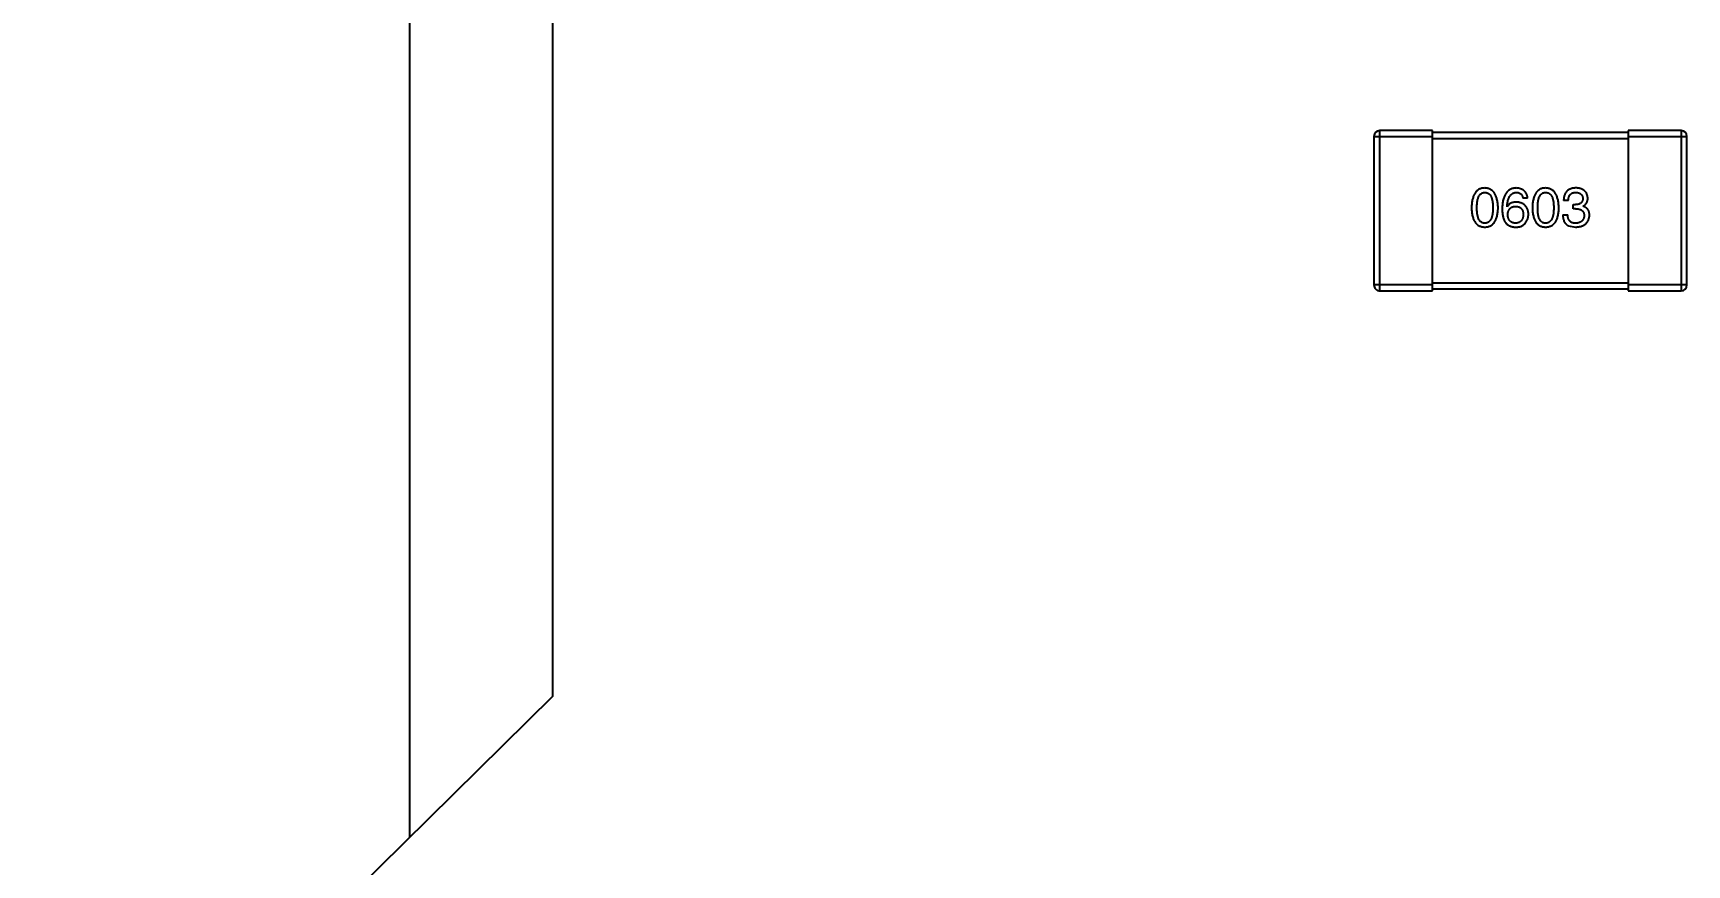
# Model space of a CAD drawing. Header units: inches. Extents: x 246 to 500, y -220 to -17.
# Drawn here: x 429.09 to 437.54, y -161.22 to -156.96 of the extents above; entities that cross this region are included whole.
import ezdxf

# ---------------------------------------------------------------- set-up
doc = ezdxf.new("R2010")
doc.units = ezdxf.units.IN
doc.header["$LTSCALE"] = 1.21
doc.header["$MEASUREMENT"] = 0
doc.header["$PDMODE"] = 3
doc.header["$PDSIZE"] = 0.3125
doc.layers.get('0').update_dxf_attribs({"linetype": 'CONTINUOUS'})
doc.layers.get('Defpoints').update_dxf_attribs({"linetype": 'CONTINUOUS'})
doc.layers.add('DIM', color=3, linetype='CONTINUOUS')
doc.styles.get("Standard").update_dxf_attribs({"font": 'txt', "width": 0.8})
doc.dimstyles.get("Standard").update_dxf_attribs({"dimtxt": 0.15625, "dimasz": 0.1875, "dimexe": 0.125, "dimexo": 0.0625, "dimgap": 0.09, "dimtad": 0, "dimtih": 1, "dimtoh": 1, "dimzin": 4, "dimdsep": 46, "dimtxsty": 'Standard', "dimblk": '_FILLED', "dimblk1": '_FILLED', "dimblk2": '_FILLED', "dimcen": 0.09, "dimazin": 1, "dimtp": 0.01, "dimtm": 0.01, "dimtfac": 1, "dimtofl": 0, "dimtmove": 0, "dimatfit": 3, "dimldrblk": '_FILLED', "dimfxl": 1, "dimtolj": 1, "dimtzin": 4, "dimarcsym": 0})

# ---------------------------------------------------------------- blocks, each defined once
blk = doc.blocks.new('_FILLED')
at = {"color": 0, "linetype": 'ByBlock'}
blk.add_solid([(0, 0), (-1, 0.1667), (-1, -0.1667)], dxfattribs=at)
blk = doc.blocks.new('*D57')
at = {"layer": 'Defpoints', "color": 0}
for p in [(421.9428, -152.8573), (430.9399, -152.8573), (433.4401, -163.8581)]:
    blk.add_point(p, dxfattribs=at)
at = {"layer": 'DIM', "color": 0, "lineweight": -2}
for p, q in [((430.8774, -152.8573), (421.8178, -152.8573)), ((421.9428, -154.8573), (421.9428, -155.8677)), ((421.9428, -161.8581), (421.9428, -160.8477)), ((433.3776, -163.8581), (421.8178, -163.8581))]:
    blk.add_line(p, q, dxfattribs=at)
at = {"layer": 'DIM', "color": 0, "lineweight": -2, "xscale": 2, "yscale": 2, "zscale": 2}
for p, rotation in [((421.9428, -152.8573), 90), ((421.9428, -163.8581), 270)]:
    blk.add_blockref('_FILLED', p, dxfattribs=dict(at, rotation=rotation))
at = {"layer": 'DIM', "color": 0, "insert": (421.9428, -158.3577), "char_height": 2, "attachment_point": 5, "rotation": 90}
blk.add_mtext('\\A1;11.00', dxfattribs=at)

msp = doc.modelspace()

# ---------------------------------------------------------------- linework, layer by layer
at = {"color": 7, "linetype": 'Continuous'}
for p, q in [((431.0102, -153.8592), (431.0102, -161.0797)), ((431.7401, -154.6092), (431.7401, -160.3586)), ((435.9402, -157.4926), (436.2402, -157.4926)), ((435.9402, -157.4926), (435.9402, -158.2526)), ((436.2402, -157.4626), (435.9702, -157.4626)), ((435.9702, -158.2826), (435.9702, -157.4626)), ((436.2402, -158.2826), (436.2402, -157.4626)), ((437.2402, -157.4726), (436.2402, -157.4726)), ((436.2402, -157.5026), (437.2402, -157.5026)), ((437.5102, -157.4626), (437.2402, -157.4626)), ((437.2402, -157.4626), (437.2402, -158.2826)), ((437.2402, -157.4926), (437.5402, -157.4926)), ((437.5102, -157.4626), (437.5102, -158.2826)), ((437.5402, -158.2526), (437.5402, -157.4926)), ((436.6219, -157.8525), (436.6208, -157.8514)), ((436.7257, -157.8088), (436.7017, -157.8088)), ((436.9339, -157.8208), (436.9098, -157.8208)), ((436.9579, -157.8415), (436.971, -157.8415)), ((436.9579, -157.8623), (436.9579, -157.8415)), ((437.0093, -157.8492), (437.0093, -157.8503)), ((436.9054, -157.8929), (436.9306, -157.8929)), ((436.9699, -157.8623), (436.9579, -157.8623)), ((436.9349, -157.9497), (436.971, -157.9563)), ((436.2402, -158.2526), (435.9402, -158.2526)), ((437.2402, -158.2426), (436.2402, -158.2426)), ((436.2402, -158.2726), (437.2402, -158.2726)), ((437.5402, -158.2526), (437.2402, -158.2526)), ((435.9702, -158.2826), (436.2402, -158.2826)), ((437.2402, -158.2826), (437.5102, -158.2826)), ((431.7401, -160.3586), (430.7269, -161.3596))]:
    msp.add_line(p, q, dxfattribs=at)
for centre, start, end in [((435.9702, -157.4926), 89.99989, 179.99989), ((437.5102, -157.4926), 359.99989, 89.99989), ((435.9702, -158.2526), 179.99989, 269.99989), ((437.5102, -158.2526), 269.99989, 359.99989)]:
    msp.add_arc(centre, 0.03, start, end, dxfattribs=at)
for points, knots in [([(436.5069, -157.7563), (436.5042, -157.7564), (436.4991, -157.7566), (436.4916, -157.7579), (436.4846, -157.7601), (436.478, -157.7629), (436.472, -157.7666), (436.4665, -157.771), (436.4615, -157.7763), (436.457, -157.7823), (436.453, -157.7891), (436.4495, -157.7966), (436.4465, -157.805), (436.4441, -157.8141), (436.442, -157.8239), (436.4406, -157.8346), (436.4395, -157.846), (436.4393, -157.8539), (436.4391, -157.8579)], [0, 0, 0, 0, 0.057911, 0.113262, 0.165956, 0.217443, 0.268511, 0.319665, 0.372, 0.426129, 0.483365, 0.543779, 0.607756, 0.676562, 0.749704, 0.827713, 0.911177, 1, 1, 1, 1]), ([(436.5747, -157.8579), (436.5745, -157.8539), (436.5741, -157.8461), (436.573, -157.8348), (436.5714, -157.8243), (436.5693, -157.8145), (436.5668, -157.8054), (436.5638, -157.7971), (436.5603, -157.7896), (436.5563, -157.7828), (436.5518, -157.7768), (436.5468, -157.7715), (436.5413, -157.767), (436.5354, -157.7633), (436.5289, -157.7604), (436.522, -157.7582), (436.5146, -157.7568), (436.5095, -157.7565), (436.5069, -157.7563)], [0, 0, 0, 0, 0.088475, 0.171606, 0.249595, 0.322626, 0.391327, 0.455765, 0.516374, 0.573675, 0.628522, 0.681161, 0.732559, 0.783563, 0.83504, 0.887639, 0.942585, 1, 1, 1, 1]), ([(436.6678, -157.7563), (436.665, -157.7565), (436.6594, -157.7568), (436.6514, -157.7583), (436.644, -157.7605), (436.637, -157.7636), (436.6306, -157.7674), (436.6247, -157.7722), (436.6194, -157.7776), (436.6146, -157.7839), (436.6104, -157.791), (436.6066, -157.7988), (436.6035, -157.8075), (436.6009, -157.8169), (436.5987, -157.8271), (436.5972, -157.8382), (436.596, -157.85), (436.5958, -157.8581), (436.5957, -157.8623)], [0, 0, 0, 0, 0.058957, 0.115262, 0.16907, 0.221312, 0.273147, 0.324961, 0.377649, 0.432026, 0.488925, 0.549039, 0.612912, 0.680653, 0.753056, 0.830314, 0.912483, 1, 1, 1, 1]), ([(436.7257, -157.8088), (436.7255, -157.8068), (436.725, -157.8029), (436.7237, -157.7973), (436.7221, -157.792), (436.7201, -157.787), (436.7178, -157.7825), (436.7151, -157.7783), (436.712, -157.7744), (436.7086, -157.771), (436.7047, -157.7679), (436.7005, -157.7651), (436.696, -157.7627), (436.691, -157.7607), (436.6857, -157.759), (436.6801, -157.7577), (436.6741, -157.7568), (436.6699, -157.7565), (436.6678, -157.7563)], [0, 0, 0, 0, 0.06947, 0.136096, 0.199592, 0.260665, 0.319672, 0.377156, 0.433415, 0.489984, 0.546535, 0.604276, 0.663499, 0.725182, 0.788953, 0.855683, 0.926216, 1, 1, 1, 1]), ([(436.8178, -157.7563), (436.8151, -157.7564), (436.8099, -157.7566), (436.8024, -157.7579), (436.7954, -157.7601), (436.7889, -157.7629), (436.7829, -157.7666), (436.7773, -157.771), (436.7723, -157.7763), (436.7679, -157.7823), (436.7639, -157.7891), (436.7604, -157.7966), (436.7574, -157.805), (436.7549, -157.8141), (436.7529, -157.8239), (436.7514, -157.8346), (436.7504, -157.846), (436.7501, -157.8539), (436.75, -157.8579)], [0, 0, 0, 0, 0.057911, 0.113262, 0.165956, 0.217443, 0.268511, 0.319665, 0.372, 0.426129, 0.483365, 0.543779, 0.607756, 0.676562, 0.749704, 0.827713, 0.911177, 1, 1, 1, 1]), ([(436.8855, -157.8579), (436.8853, -157.8539), (436.885, -157.8461), (436.8839, -157.8348), (436.8823, -157.8243), (436.8802, -157.8145), (436.8777, -157.8054), (436.8747, -157.7971), (436.8711, -157.7896), (436.8671, -157.7828), (436.8626, -157.7768), (436.8577, -157.7715), (436.8522, -157.767), (436.8462, -157.7633), (436.8398, -157.7604), (436.8329, -157.7582), (436.8255, -157.7568), (436.8204, -157.7565), (436.8178, -157.7563)], [0, 0, 0, 0, 0.088475, 0.171606, 0.249595, 0.322626, 0.391327, 0.455765, 0.516374, 0.573675, 0.628522, 0.681161, 0.732559, 0.783563, 0.83504, 0.887639, 0.942585, 1, 1, 1, 1]), ([(436.9732, -157.7563), (436.9707, -157.7564), (436.9658, -157.7565), (436.9587, -157.7575), (436.9521, -157.7587), (436.9459, -157.7606), (436.9403, -157.7629), (436.9351, -157.7658), (436.9303, -157.7691), (436.9261, -157.7729), (436.9224, -157.7772), (436.9191, -157.782), (436.9164, -157.7873), (436.914, -157.793), (436.9122, -157.7993), (436.9109, -157.806), (436.9101, -157.8132), (436.9099, -157.8182), (436.9098, -157.8208)], [0, 0, 0, 0, 0.073232, 0.142595, 0.207997, 0.270074, 0.329156, 0.386529, 0.441846, 0.496976, 0.551877, 0.607941, 0.665637, 0.725446, 0.788542, 0.855101, 0.925196, 1, 1, 1, 1]), ([(437.0333, -157.8077), (437.0331, -157.8057), (437.0328, -157.8018), (437.0317, -157.7962), (437.0303, -157.7909), (437.0284, -157.786), (437.0261, -157.7815), (437.0234, -157.7773), (437.0203, -157.7735), (437.0167, -157.7701), (437.0127, -157.7671), (437.0083, -157.7645), (437.0034, -157.7621), (436.9982, -157.7603), (436.9925, -157.7586), (436.9864, -157.7575), (436.98, -157.7566), (436.9755, -157.7564), (436.9732, -157.7563)], [0, 0, 0, 0, 0.067521, 0.132139, 0.193339, 0.252064, 0.309083, 0.364848, 0.420021, 0.475612, 0.532002, 0.589602, 0.649896, 0.712634, 0.778603, 0.848416, 0.922155, 1, 1, 1, 1]), ([(436.4665, -157.8579), (436.4665, -157.8548), (436.4665, -157.8486), (436.467, -157.8397), (436.4678, -157.8314), (436.4688, -157.8237), (436.4703, -157.8166), (436.472, -157.8101), (436.4741, -157.8042), (436.4764, -157.799), (436.4791, -157.7943), (436.4821, -157.7903), (436.4855, -157.7869), (436.4891, -157.7841), (436.4931, -157.7819), (436.4974, -157.7803), (436.5021, -157.7794), (436.5053, -157.7793), (436.5069, -157.7792)], [0, 0, 0, 0, 0.096452, 0.187278, 0.271765, 0.350519, 0.423437, 0.491321, 0.554011, 0.612224, 0.666281, 0.717003, 0.764884, 0.811423, 0.856783, 0.902993, 0.950236, 1, 1, 1, 1]), ([(436.5069, -157.7792), (436.5086, -157.7793), (436.5118, -157.7794), (436.5166, -157.7803), (436.521, -157.7819), (436.5252, -157.7841), (436.5289, -157.7869), (436.5323, -157.7903), (436.5354, -157.7944), (436.5382, -157.799), (436.5406, -157.8042), (436.5427, -157.8101), (436.5445, -157.8166), (436.5459, -157.8237), (436.5471, -157.8314), (436.5479, -157.8397), (436.5483, -157.8486), (436.5484, -157.8548), (436.5484, -157.8579)], [0, 0, 0, 0, 0.050604, 0.098688, 0.145699, 0.191791, 0.238625, 0.286717, 0.337546, 0.391814, 0.449755, 0.512106, 0.579685, 0.652048, 0.730262, 0.814146, 0.904281, 1, 1, 1, 1]), ([(436.6208, -157.8514), (436.621, -157.8486), (436.6214, -157.8431), (436.6224, -157.8351), (436.6237, -157.8277), (436.6253, -157.8208), (436.6272, -157.8144), (436.6293, -157.8085), (436.6318, -157.8032), (436.6346, -157.7984), (436.6377, -157.7942), (436.6411, -157.7904), (436.6448, -157.7871), (436.6488, -157.7845), (436.6531, -157.7823), (436.6578, -157.7808), (436.6627, -157.7796), (436.6661, -157.7794), (436.6678, -157.7792)], [0, 0, 0, 0, 0.089218, 0.173709, 0.252753, 0.326963, 0.397099, 0.462534, 0.524018, 0.582178, 0.637235, 0.689955, 0.741228, 0.791618, 0.841661, 0.892925, 0.945259, 1, 1, 1, 1]), ([(436.6678, -157.8284), (436.6652, -157.8285), (436.6601, -157.8286), (436.6527, -157.8297), (436.646, -157.8317), (436.6399, -157.8342), (436.6344, -157.8377), (436.6295, -157.8418), (436.6253, -157.8468), (436.623, -157.8506), (436.6219, -157.8525)], [0, 0, 0, 0, 0.144617, 0.279572, 0.40596, 0.526097, 0.64389, 0.760003, 0.877724, 1, 1, 1, 1]), ([(436.6241, -157.8929), (436.6242, -157.8912), (436.6244, -157.888), (436.6251, -157.8832), (436.6261, -157.8788), (436.6274, -157.8747), (436.6289, -157.8709), (436.6307, -157.8674), (436.6328, -157.8643), (436.6352, -157.8615), (436.6379, -157.8589), (436.6409, -157.8568), (436.6441, -157.8548), (436.6477, -157.8533), (436.6515, -157.852), (436.6556, -157.8511), (436.66, -157.8505), (436.663, -157.8504), (436.6645, -157.8503)], [0, 0, 0, 0, 0.076072, 0.148369, 0.216753, 0.281358, 0.342792, 0.401604, 0.458929, 0.514444, 0.569818, 0.625343, 0.681554, 0.739608, 0.800134, 0.863477, 0.929547, 1, 1, 1, 1]), ([(436.6645, -157.8503), (436.666, -157.8504), (436.6689, -157.8505), (436.6732, -157.8511), (436.6772, -157.852), (436.6809, -157.8532), (436.6843, -157.8548), (436.6875, -157.8566), (436.6904, -157.8587), (436.693, -157.8612), (436.6953, -157.864), (436.6974, -157.867), (436.6991, -157.8704), (436.7007, -157.8741), (436.7018, -157.8781), (436.7028, -157.8824), (436.7035, -157.887), (436.7037, -157.8902), (436.7039, -157.8918)], [0, 0, 0, 0, 0.069884, 0.136529, 0.199638, 0.259844, 0.317774, 0.374356, 0.430026, 0.485148, 0.5409, 0.597889, 0.657472, 0.718614, 0.783613, 0.85129, 0.923712, 1, 1, 1, 1]), ([(436.6678, -157.7792), (436.6701, -157.7793), (436.6744, -157.7794), (436.6805, -157.7809), (436.6859, -157.7832), (436.6906, -157.7865), (436.6946, -157.7907), (436.6977, -157.7959), (436.7002, -157.802), (436.7012, -157.8064), (436.7017, -157.8088)], [0, 0, 0, 0, 0.136586, 0.261496, 0.378089, 0.490612, 0.605522, 0.725767, 0.8561, 1, 1, 1, 1]), ([(436.7301, -157.8907), (436.73, -157.8884), (436.7297, -157.8838), (436.7287, -157.8772), (436.7273, -157.871), (436.7255, -157.8651), (436.7232, -157.8598), (436.7204, -157.8548), (436.7172, -157.8502), (436.7135, -157.8461), (436.7093, -157.8424), (436.7048, -157.8391), (436.6997, -157.8363), (436.6942, -157.8339), (436.6882, -157.8318), (436.6818, -157.8303), (436.675, -157.8291), (436.6702, -157.8287), (436.6678, -157.8284)], [0, 0, 0, 0, 0.071527, 0.139094, 0.20346, 0.264939, 0.323904, 0.381383, 0.437591, 0.493343, 0.549401, 0.606085, 0.664838, 0.725424, 0.788712, 0.855452, 0.925772, 1, 1, 1, 1]), ([(436.7773, -157.8579), (436.7774, -157.8548), (436.7774, -157.8486), (436.7779, -157.8397), (436.7787, -157.8314), (436.7797, -157.8237), (436.7812, -157.8166), (436.7828, -157.8101), (436.7849, -157.8042), (436.7873, -157.799), (436.79, -157.7943), (436.793, -157.7903), (436.7963, -157.7869), (436.8, -157.7841), (436.804, -157.7819), (436.8083, -157.7803), (436.8129, -157.7794), (436.8161, -157.7793), (436.8178, -157.7792)], [0, 0, 0, 0, 0.096452, 0.187278, 0.271765, 0.350519, 0.423437, 0.491321, 0.554011, 0.612224, 0.666281, 0.717003, 0.764884, 0.811423, 0.856783, 0.902993, 0.950236, 1, 1, 1, 1]), ([(436.8178, -157.7792), (436.8194, -157.7793), (436.8227, -157.7794), (436.8275, -157.7803), (436.8319, -157.7819), (436.836, -157.7841), (436.8398, -157.7869), (436.8432, -157.7903), (436.8463, -157.7944), (436.8491, -157.799), (436.8515, -157.8042), (436.8536, -157.8101), (436.8554, -157.8166), (436.8568, -157.8237), (436.8579, -157.8314), (436.8587, -157.8397), (436.8592, -157.8486), (436.8593, -157.8548), (436.8593, -157.8579)], [0, 0, 0, 0, 0.050604, 0.098688, 0.145699, 0.191791, 0.238625, 0.286717, 0.337546, 0.391814, 0.449755, 0.512106, 0.579685, 0.652048, 0.730262, 0.814146, 0.904281, 1, 1, 1, 1]), ([(436.9339, -157.8208), (436.9339, -157.8191), (436.9341, -157.8159), (436.9347, -157.8111), (436.9354, -157.8067), (436.9366, -157.8027), (436.938, -157.7989), (436.9397, -157.7955), (436.9416, -157.7924), (436.9439, -157.7896), (436.9464, -157.7871), (436.9493, -157.785), (436.9524, -157.7832), (436.9558, -157.7818), (436.9595, -157.7806), (436.9634, -157.7798), (436.9677, -157.7793), (436.9706, -157.7793), (436.9721, -157.7792)], [0, 0, 0, 0, 0.078134, 0.15164, 0.221358, 0.286689, 0.348614, 0.407697, 0.464247, 0.520153, 0.574432, 0.629291, 0.684538, 0.742032, 0.801329, 0.863637, 0.930123, 1, 1, 1, 1]), ([(437.0082, -157.8098), (437.0081, -157.8111), (437.0079, -157.8135), (437.0074, -157.817), (437.0066, -157.8203), (437.0055, -157.8233), (437.0042, -157.8261), (437.0025, -157.8287), (437.0006, -157.831), (436.9984, -157.8331), (436.9959, -157.835), (436.9931, -157.8366), (436.9901, -157.8381), (436.9868, -157.8392), (436.9833, -157.8401), (436.9794, -157.8409), (436.9753, -157.8414), (436.9725, -157.8415), (436.971, -157.8415)], [0, 0, 0, 0, 0.067741, 0.131599, 0.192143, 0.249977, 0.306453, 0.361639, 0.416449, 0.471489, 0.527582, 0.584873, 0.644974, 0.70814, 0.77492, 0.845909, 0.920585, 1, 1, 1, 1]), ([(436.9721, -157.7792), (436.9735, -157.7793), (436.9762, -157.7794), (436.98, -157.7799), (436.9836, -157.7806), (436.987, -157.7815), (436.9902, -157.7826), (436.9931, -157.784), (436.9957, -157.7856), (436.9981, -157.7874), (437.0002, -157.7894), (437.0021, -157.7917), (437.0038, -157.7942), (437.0052, -157.7969), (437.0063, -157.7998), (437.0072, -157.803), (437.0078, -157.8063), (437.0081, -157.8087), (437.0082, -157.8098)], [0, 0, 0, 0, 0.078051, 0.151197, 0.220412, 0.286742, 0.34933, 0.409464, 0.467368, 0.52298, 0.578639, 0.633998, 0.690142, 0.746855, 0.805868, 0.867776, 0.932345, 1, 1, 1, 1]), ([(437.0093, -157.8492), (437.0112, -157.8482), (437.0149, -157.8464), (437.0199, -157.8427), (437.024, -157.8383), (437.0275, -157.8334), (437.0301, -157.8278), (437.032, -157.8216), (437.0331, -157.8148), (437.0332, -157.8101), (437.0333, -157.8077)], [0, 0, 0, 0, 0.125227, 0.244792, 0.361427, 0.478215, 0.59667, 0.722058, 0.856314, 1, 1, 1, 1]), ([(437.0421, -157.8951), (437.042, -157.8937), (437.042, -157.8909), (437.0415, -157.8868), (437.041, -157.8829), (437.04, -157.8792), (437.0389, -157.8757), (437.0375, -157.8724), (437.0358, -157.8693), (437.0339, -157.8664), (437.0317, -157.8637), (437.0293, -157.8612), (437.0265, -157.8589), (437.0236, -157.8567), (437.0204, -157.8548), (437.0169, -157.853), (437.0132, -157.8516), (437.0106, -157.8507), (437.0093, -157.8503)], [0, 0, 0, 0, 0.071215, 0.138707, 0.20396, 0.266995, 0.327734, 0.387609, 0.445602, 0.503345, 0.561136, 0.618597, 0.677672, 0.738255, 0.799989, 0.863961, 0.930555, 1, 1, 1, 1]), ([(436.4391, -157.8579), (436.4393, -157.8619), (436.4395, -157.8695), (436.4406, -157.8805), (436.442, -157.8908), (436.444, -157.9004), (436.4465, -157.9092), (436.4495, -157.9173), (436.453, -157.9246), (436.457, -157.9311), (436.4615, -157.937), (436.4665, -157.942), (436.472, -157.9463), (436.478, -157.9499), (436.4846, -157.9526), (436.4916, -157.9547), (436.4991, -157.9559), (436.5042, -157.9562), (436.5069, -157.9563)], [0, 0, 0, 0, 0.087693, 0.170223, 0.247496, 0.319826, 0.387768, 0.451403, 0.511459, 0.568358, 0.622671, 0.675251, 0.726739, 0.778422, 0.830759, 0.884394, 0.940865, 1, 1, 1, 1]), ([(436.5069, -157.9366), (436.5053, -157.9366), (436.5021, -157.9364), (436.4974, -157.9355), (436.4931, -157.934), (436.4891, -157.9318), (436.4854, -157.929), (436.4821, -157.9256), (436.4791, -157.9215), (436.4764, -157.9169), (436.4741, -157.9116), (436.472, -157.9058), (436.4703, -157.8993), (436.4689, -157.8922), (436.4678, -157.8845), (436.467, -157.8762), (436.4665, -157.8673), (436.4665, -157.8611), (436.4665, -157.8579)], [0, 0, 0, 0, 0.049766, 0.097012, 0.143225, 0.188786, 0.235079, 0.282962, 0.333687, 0.387747, 0.445963, 0.508657, 0.576545, 0.649868, 0.72822, 0.812712, 0.903543, 1, 1, 1, 1]), ([(436.5069, -157.9563), (436.5095, -157.9562), (436.5147, -157.9559), (436.5222, -157.9547), (436.5292, -157.9526), (436.5358, -157.9499), (436.5418, -157.9463), (436.5473, -157.942), (436.5523, -157.937), (436.5568, -157.9312), (436.5608, -157.9246), (436.5643, -157.9173), (436.5673, -157.9092), (436.5697, -157.9004), (436.5718, -157.8908), (436.5732, -157.8805), (436.5743, -157.8695), (436.5745, -157.8619), (436.5747, -157.8579)], [0, 0, 0, 0, 0.059134, 0.115603, 0.169236, 0.221572, 0.273254, 0.32474, 0.377319, 0.431815, 0.488555, 0.548609, 0.612242, 0.680182, 0.75251, 0.829782, 0.91231, 1, 1, 1, 1]), ([(436.5484, -157.8579), (436.5484, -157.8611), (436.5483, -157.8671), (436.5479, -157.8759), (436.5471, -157.8842), (436.5459, -157.8918), (436.5445, -157.8988), (436.5427, -157.9053), (436.5406, -157.9111), (436.5382, -157.9163), (436.5354, -157.921), (436.5323, -157.9251), (436.5289, -157.9285), (436.5251, -157.9314), (436.521, -157.9336), (436.5166, -157.9353), (436.5119, -157.9363), (436.5086, -157.9365), (436.5069, -157.9366)], [0, 0, 0, 0, 0.094834, 0.184067, 0.267029, 0.344713, 0.417334, 0.484367, 0.546941, 0.604717, 0.65953, 0.710539, 0.759381, 0.806382, 0.853027, 0.900623, 0.949121, 1, 1, 1, 1]), ([(436.5957, -157.8623), (436.5957, -157.8658), (436.5957, -157.8727), (436.5965, -157.8828), (436.5975, -157.8922), (436.5991, -157.9009), (436.6011, -157.9091), (436.6035, -157.9167), (436.6064, -157.9237), (436.6087, -157.928), (436.6099, -157.9301)], [0, 0, 0, 0, 0.151498, 0.29521, 0.430242, 0.557137, 0.677306, 0.790845, 0.898111, 1, 1, 1, 1]), ([(436.6099, -157.9301), (436.6114, -157.9321), (436.6143, -157.936), (436.6195, -157.9412), (436.6252, -157.9457), (436.6314, -157.9493), (436.6381, -157.9523), (436.6454, -157.9544), (436.6531, -157.9558), (436.6585, -157.9561), (436.6612, -157.9563)], [0, 0, 0, 0, 0.125033, 0.246266, 0.36603, 0.485265, 0.606781, 0.732144, 0.862551, 1, 1, 1, 1]), ([(436.6656, -157.9366), (436.664, -157.9366), (436.6609, -157.9364), (436.6564, -157.9358), (436.6522, -157.9349), (436.6483, -157.9335), (436.6446, -157.932), (436.6413, -157.93), (436.6382, -157.9278), (436.6355, -157.9251), (436.633, -157.9223), (436.6309, -157.919), (436.629, -157.9155), (436.6274, -157.9116), (436.6261, -157.9074), (436.6251, -157.9028), (436.6244, -157.898), (436.6242, -157.8946), (436.6241, -157.8929)], [0, 0, 0, 0, 0.070403, 0.137196, 0.200053, 0.260887, 0.31876, 0.37535, 0.430743, 0.485927, 0.541678, 0.598832, 0.657726, 0.719441, 0.783504, 0.851852, 0.923533, 1, 1, 1, 1]), ([(436.7039, -157.8918), (436.7037, -157.8935), (436.7035, -157.8969), (436.7028, -157.9018), (436.7019, -157.9063), (436.7007, -157.9106), (436.6993, -157.9145), (436.6975, -157.9181), (436.6956, -157.9214), (436.6933, -157.9244), (436.6907, -157.927), (436.6879, -157.9294), (436.6849, -157.9314), (436.6815, -157.9331), (436.6779, -157.9345), (436.6741, -157.9355), (436.6699, -157.9362), (436.6671, -157.9365), (436.6656, -157.9366)], [0, 0, 0, 0, 0.078863, 0.153308, 0.223539, 0.289857, 0.35341, 0.413572, 0.471721, 0.528235, 0.584279, 0.638781, 0.69466, 0.751251, 0.809198, 0.869697, 0.933318, 1, 1, 1, 1]), ([(436.7104, -157.9399), (436.712, -157.9382), (436.7151, -157.9347), (436.7191, -157.9292), (436.7225, -157.9233), (436.7253, -157.9173), (436.7274, -157.911), (436.729, -157.9044), (436.7299, -157.8977), (436.73, -157.8931), (436.7301, -157.8907)], [0, 0, 0, 0, 0.129393, 0.255335, 0.378531, 0.500878, 0.622934, 0.746191, 0.87096, 1, 1, 1, 1]), ([(436.75, -157.8579), (436.7501, -157.8619), (436.7504, -157.8695), (436.7514, -157.8805), (436.7529, -157.8908), (436.7549, -157.9004), (436.7574, -157.9092), (436.7604, -157.9173), (436.7639, -157.9246), (436.7679, -157.9311), (436.7723, -157.937), (436.7774, -157.942), (436.7829, -157.9463), (436.7889, -157.9499), (436.7954, -157.9526), (436.8024, -157.9547), (436.8099, -157.9559), (436.8151, -157.9562), (436.8178, -157.9563)], [0, 0, 0, 0, 0.087693, 0.170223, 0.247496, 0.319826, 0.387768, 0.451403, 0.511459, 0.568358, 0.622671, 0.675251, 0.726739, 0.778422, 0.830759, 0.884394, 0.940865, 1, 1, 1, 1]), ([(436.8178, -157.9366), (436.8161, -157.9366), (436.8129, -157.9364), (436.8083, -157.9355), (436.804, -157.934), (436.8, -157.9318), (436.7963, -157.929), (436.793, -157.9256), (436.79, -157.9215), (436.7873, -157.9169), (436.7849, -157.9116), (436.7828, -157.9058), (436.7812, -157.8993), (436.7797, -157.8922), (436.7787, -157.8845), (436.7779, -157.8762), (436.7774, -157.8673), (436.7774, -157.8611), (436.7773, -157.8579)], [0, 0, 0, 0, 0.049766, 0.097012, 0.143225, 0.188786, 0.235079, 0.282962, 0.333687, 0.387747, 0.445963, 0.508657, 0.576545, 0.649868, 0.72822, 0.812712, 0.903543, 1, 1, 1, 1]), ([(436.8178, -157.9563), (436.8204, -157.9562), (436.8256, -157.9559), (436.8331, -157.9547), (436.8401, -157.9526), (436.8466, -157.9499), (436.8527, -157.9463), (436.8582, -157.942), (436.8632, -157.937), (436.8677, -157.9312), (436.8717, -157.9246), (436.8751, -157.9173), (436.8781, -157.9092), (436.8806, -157.9004), (436.8826, -157.8908), (436.8841, -157.8805), (436.8851, -157.8695), (436.8854, -157.8619), (436.8855, -157.8579)], [0, 0, 0, 0, 0.059134, 0.115603, 0.169236, 0.221572, 0.273254, 0.32474, 0.377319, 0.431815, 0.488555, 0.548609, 0.612242, 0.680182, 0.75251, 0.829782, 0.91231, 1, 1, 1, 1]), ([(436.8593, -157.8579), (436.8593, -157.8611), (436.8592, -157.8671), (436.8587, -157.8759), (436.8579, -157.8842), (436.8568, -157.8918), (436.8554, -157.8988), (436.8536, -157.9053), (436.8515, -157.9111), (436.8491, -157.9163), (436.8463, -157.921), (436.8432, -157.9251), (436.8398, -157.9285), (436.836, -157.9314), (436.8319, -157.9336), (436.8275, -157.9353), (436.8227, -157.9363), (436.8194, -157.9365), (436.8178, -157.9366)], [0, 0, 0, 0, 0.094834, 0.184067, 0.267029, 0.344713, 0.417334, 0.484367, 0.546941, 0.604717, 0.65953, 0.710539, 0.759381, 0.806382, 0.853027, 0.900623, 0.949121, 1, 1, 1, 1]), ([(436.9054, -157.8929), (436.9055, -157.8947), (436.9056, -157.8982), (436.9061, -157.9033), (436.9068, -157.9082), (436.9076, -157.9128), (436.9088, -157.9172), (436.91, -157.9214), (436.9116, -157.9253), (436.9133, -157.929), (436.9153, -157.9324), (436.9174, -157.9356), (436.9198, -157.9386), (436.9224, -157.9413), (436.9252, -157.9438), (436.9283, -157.946), (436.9315, -157.9481), (436.9338, -157.9492), (436.9349, -157.9497)], [0, 0, 0, 0, 0.078937, 0.154495, 0.226898, 0.296844, 0.363348, 0.427781, 0.48946, 0.549586, 0.607902, 0.664733, 0.720805, 0.776157, 0.831175, 0.886736, 0.943094, 1, 1, 1, 1]), ([(436.9721, -157.9366), (436.9705, -157.9366), (436.9673, -157.9365), (436.9627, -157.936), (436.9584, -157.9352), (436.9544, -157.934), (436.9507, -157.9325), (436.9473, -157.9306), (436.9442, -157.9283), (436.9414, -157.9257), (436.939, -157.9228), (436.9368, -157.9195), (436.935, -157.9159), (436.9335, -157.912), (436.9323, -157.9077), (436.9314, -157.9031), (436.9308, -157.8981), (436.9306, -157.8947), (436.9306, -157.8929)], [0, 0, 0, 0, 0.071272, 0.13882, 0.201858, 0.262757, 0.320043, 0.376709, 0.431462, 0.486034, 0.541209, 0.597703, 0.65589, 0.717768, 0.782056, 0.850407, 0.92277, 1, 1, 1, 1]), ([(436.9699, -157.8623), (436.9717, -157.8623), (436.9752, -157.8623), (436.9803, -157.8628), (436.9851, -157.8635), (436.9894, -157.8645), (436.9935, -157.8657), (436.9972, -157.8673), (437.0005, -157.8691), (437.0035, -157.8713), (437.0062, -157.8737), (437.0085, -157.8764), (437.0104, -157.8793), (437.012, -157.8826), (437.0132, -157.8862), (437.0141, -157.89), (437.0147, -157.8941), (437.0147, -157.8969), (437.0147, -157.8984)], [0, 0, 0, 0, 0.082495, 0.159728, 0.232496, 0.300725, 0.365163, 0.425859, 0.483728, 0.538892, 0.592921, 0.646195, 0.699968, 0.754746, 0.811387, 0.870806, 0.933482, 1, 1, 1, 1]), ([(436.971, -157.9563), (436.9738, -157.9562), (436.9791, -157.9559), (436.9868, -157.955), (436.994, -157.9536), (437.0008, -157.9518), (437.007, -157.9495), (437.0127, -157.9468), (437.018, -157.9436), (437.0227, -157.94), (437.0269, -157.9359), (437.0306, -157.9314), (437.0338, -157.9264), (437.0365, -157.921), (437.0387, -157.9152), (437.0403, -157.9089), (437.0415, -157.9021), (437.0419, -157.8975), (437.0421, -157.8951)], [0, 0, 0, 0, 0.078078, 0.151942, 0.221594, 0.28726, 0.350176, 0.409768, 0.467648, 0.523784, 0.578904, 0.634014, 0.689819, 0.746826, 0.805875, 0.867063, 0.931764, 1, 1, 1, 1]), ([(437.0147, -157.8984), (437.0146, -157.8998), (437.0144, -157.9027), (437.0137, -157.9068), (437.0127, -157.9107), (437.0113, -157.9143), (437.0097, -157.9176), (437.0078, -157.9207), (437.0055, -157.9235), (437.003, -157.926), (437.0002, -157.9283), (436.997, -157.9303), (436.9936, -157.9321), (436.9899, -157.9335), (436.9859, -157.9347), (436.9815, -157.9356), (436.9769, -157.9363), (436.9737, -157.9365), (436.9721, -157.9366)], [0, 0, 0, 0, 0.068514, 0.133941, 0.195994, 0.255362, 0.312994, 0.369441, 0.424687, 0.480522, 0.537148, 0.594801, 0.654411, 0.716817, 0.781981, 0.850498, 0.923306, 1, 1, 1, 1]), ([(436.6612, -157.9563), (436.664, -157.9563), (436.6695, -157.9564), (436.6772, -157.9558), (436.6844, -157.9547), (436.6909, -157.9529), (436.6968, -157.9506), (436.702, -157.9476), (436.7066, -157.9441), (436.7092, -157.9413), (436.7104, -157.9399)], [0, 0, 0, 0, 0.156782, 0.301945, 0.436395, 0.561474, 0.678489, 0.78853, 0.894967, 1, 1, 1, 1])]:
    msp.add_open_spline(points, degree=3, knots=knots, dxfattribs=at)

# ---------------------------------------------------------------- dimensions: what is measured, and where the dimension line sits
at = {"layer": 'DIM'}
dim = msp.add_linear_dim(base=(421.9428, -152.8573), p1=(433.4401, -163.8581), p2=(430.9399, -152.8573), angle=90, dimstyle='Standard', override={"dimtxt": 2, "dimasz": 2, "dimtih": 0, "dimtoh": 0, "dimzin": 0, "dimcen": 0.198, "dimadec": 0, "dimazin": 0, "dimtp": 0, "dimtm": 0, "dimtdec": 4, "dimtzin": 0}, dxfattribs=at)
dim.commit()
dim.dimension.update_dxf_attribs({"geometry": '*D57', "text_midpoint": (421.9428, -158.3577)})

doc.saveas('drawing.dxf')
